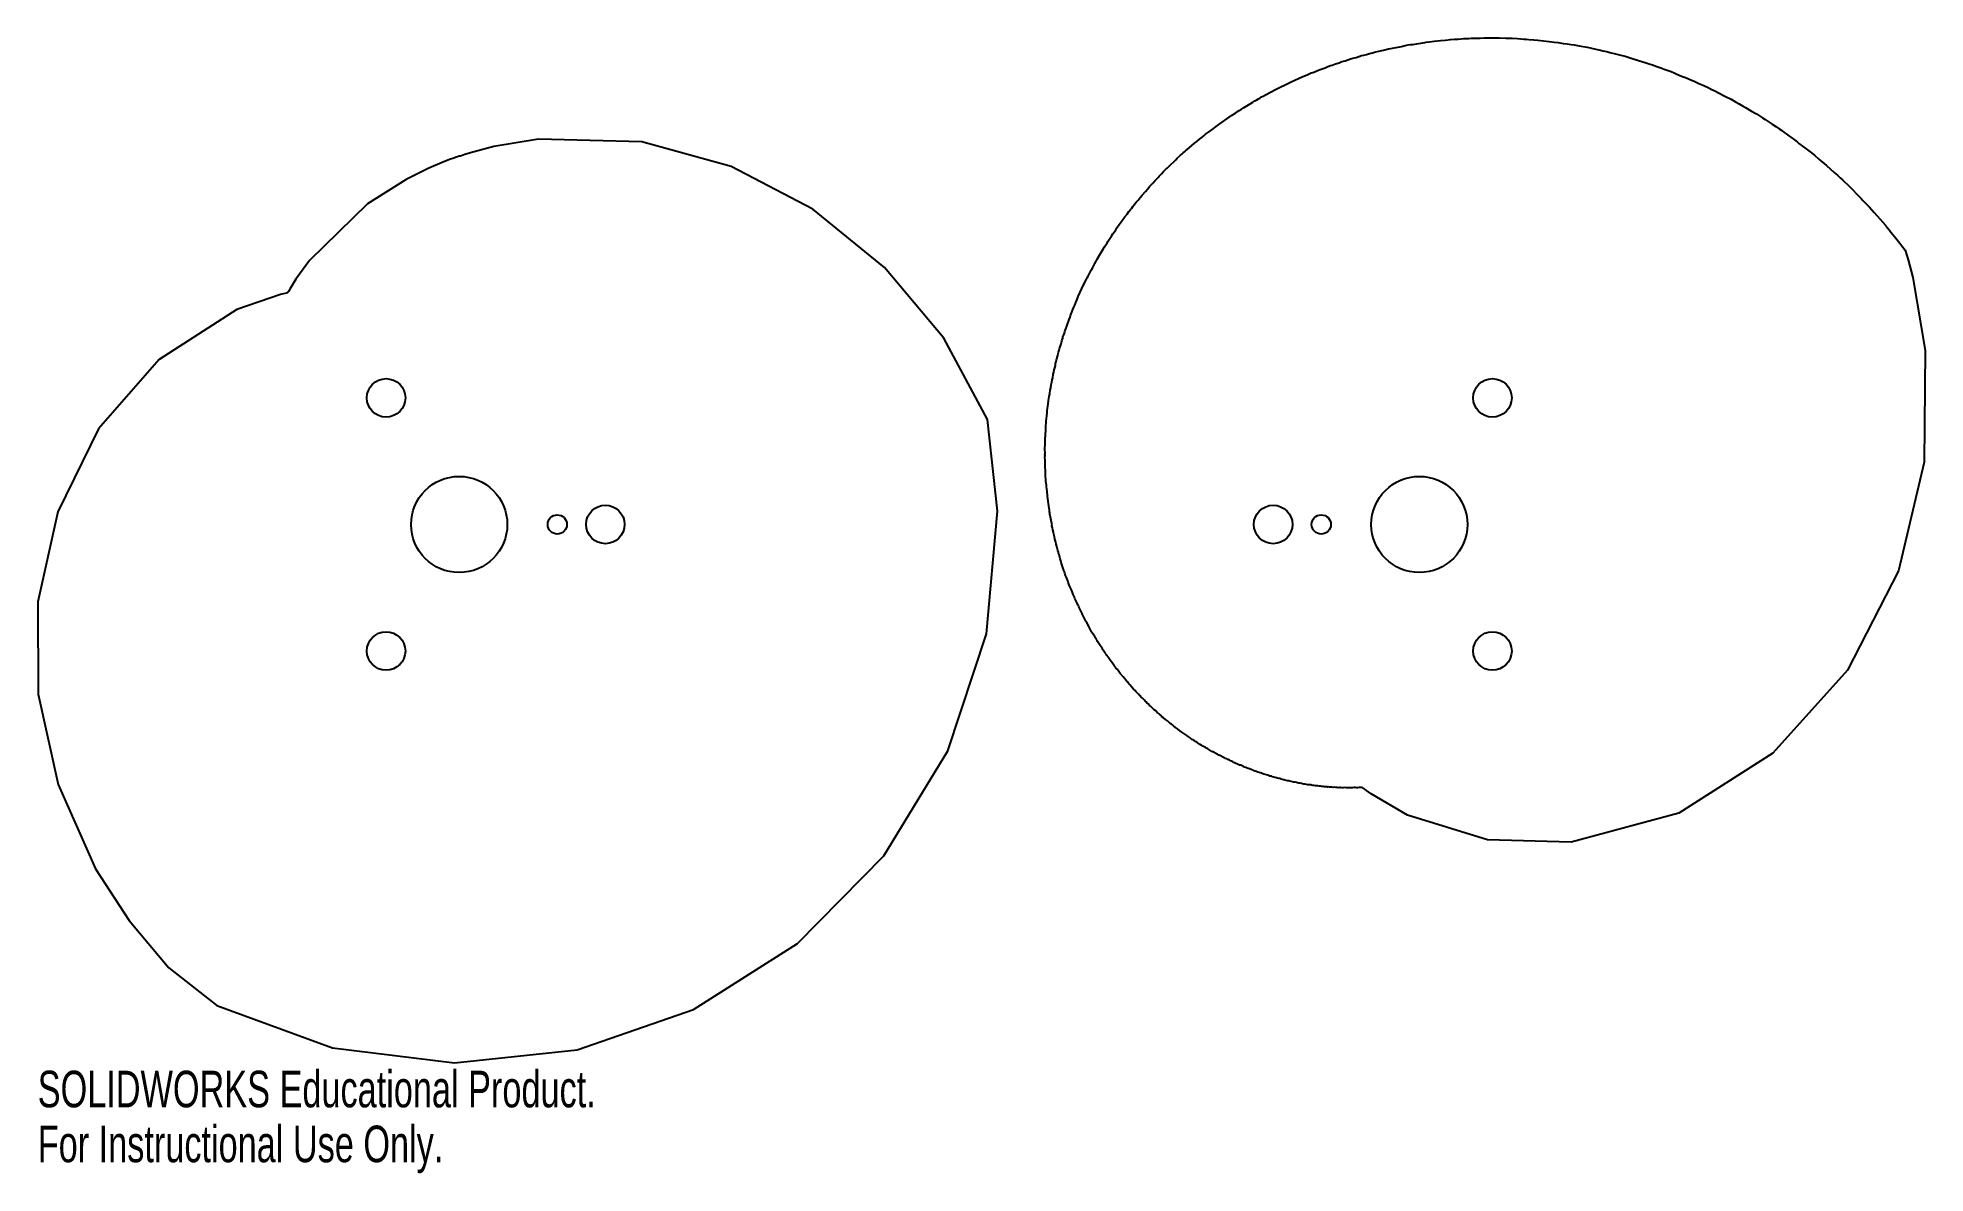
# Model space of a CAD drawing. Header units: inches. Extents: x -2.19 to 7.62, y -3.37 to 2.53.
import ezdxf

# ---------------------------------------------------------------- set-up
doc = ezdxf.new("R2010")
doc.units = ezdxf.units.IN
doc.header["$MEASUREMENT"] = 0
doc.styles.add('SLDTEXTSTYLE0', font='TXT', dxfattribs={"width": 0.7})

msp = doc.modelspace()

# ---------------------------------------------------------------- linework, layer by layer
at = {"color": 7, "linetype": 'Continuous', "flags": 128}
for points in [[(3.082, 0), (3.08, 0.0117), (3.0769, 0.0206), (3.0755, 0.0298), (3.075, 0.0372), (3.0712, 0.0534), (3.0709, 0.0608), (3.0693, 0.0664), (3.0682, 0.0756), (3.0666, 0.0828), (3.0655, 0.0959), (3.064, 0.1089), (3.0616, 0.1189), (3.0583, 0.1485), (3.0562, 0.1717), (3.0546, 0.1847), (3.0539, 0.195), (3.0532, 0.2052), (3.0512, 0.2132), (3.0505, 0.2251), (3.0503, 0.2344), (3.0485, 0.251), (3.0485, 0.2603), (3.0487, 0.2677), (3.0484, 0.2807), (3.0468, 0.2974), (3.0463, 0.3104), (3.046, 0.3338), (3.0449, 0.3505), (3.0458, 0.3578), (3.045, 0.3636), (3.0457, 0.3709), (3.0457, 0.3766), (3.0451, 0.387), (3.0453, 0.4), (3.0458, 0.4103), (3.046, 0.4287), (3.0468, 0.4499), (3.0477, 0.4592), (3.0476, 0.4665), (3.0481, 0.4759), (3.0494, 0.4831), (3.0498, 0.4962), (3.0504, 0.5055), (3.0505, 0.5129), (3.0513, 0.526), (3.0524, 0.539), (3.0537, 0.5492), (3.0546, 0.5659), (3.0564, 0.5789), (3.0573, 0.592), (3.059, 0.6021), (3.0606, 0.6151), (3.0623, 0.6253), (3.0643, 0.6436), (3.0675, 0.6645), (3.0699, 0.681), (3.0722, 0.6976), (3.0751, 0.7103), (3.0784, 0.7267), (3.0806, 0.7396), (3.0831, 0.7525), (3.0856, 0.7624), (3.0883, 0.7789), (3.091, 0.7917), (3.0938, 0.8045), (3.0964, 0.8145), (3.0996, 0.8272), (3.1007, 0.8375), (3.1033, 0.8475), (3.1059, 0.8552), (3.1118, 0.8782), (3.1146, 0.8883), (3.1164, 0.8963), (3.1194, 0.9063), (3.1214, 0.9143), (3.1261, 0.9282), (3.1293, 0.9382), (3.1305, 0.9464), (3.1336, 0.9541), (3.1348, 0.9605), (3.1381, 0.968), (3.1388, 0.9746), (3.1426, 0.9855), (3.1463, 0.9953), (3.1495, 1.0029), (3.1535, 1.017), (3.1587, 1.0308), (3.1628, 1.0415), (3.1674, 1.0555), (3.1716, 1.0662), (3.1758, 1.0769), (3.1777, 1.086), (3.1855, 1.103), (3.1901, 1.117), (3.1962, 1.1303), (3.2009, 1.1408), (3.2059, 1.1547), (3.2106, 1.1652), (3.2182, 1.1844), (3.2378, 1.2269), (3.2465, 1.2456), (3.2506, 1.2537), (3.2532, 1.2603), (3.2595, 1.2721), (3.2643, 1.2814), (3.2692, 1.2907), (3.2737, 1.2976), (3.2814, 1.3147), (3.286, 1.3215), (3.2885, 1.3275), (3.2936, 1.3366), (3.2984, 1.3434), (3.305, 1.3565), (3.3124, 1.3692), (3.3172, 1.3798), (3.3341, 1.4086), (3.3478, 1.431), (3.3553, 1.4436), (3.3617, 1.4532), (3.3681, 1.4628), (3.3729, 1.4705), (3.3829, 1.4863), (3.3911, 1.4985), (3.3989, 1.511), (3.4055, 1.5204), (3.414, 1.5324), (3.4196, 1.5426), (3.4317, 1.5592), (3.4473, 1.5804), (3.4586, 1.5977), (3.4719, 1.6134), (3.4815, 1.6265), (3.4897, 1.637), (3.4964, 1.6451), (3.5029, 1.6533), (3.5076, 1.6601), (3.5191, 1.6748), (3.5291, 1.6857), (3.5408, 1.7002), (3.5506, 1.7112), (3.5673, 1.7314), (3.5798, 1.7454), (3.5894, 1.7565), (3.6074, 1.7756), (3.6172, 1.7866), (3.6252, 1.7949), (3.6333, 1.8031), (3.6388, 1.8105), (3.652, 1.8237), (3.6617, 1.8348), (3.6725, 1.8448), (3.6807, 1.8529), (3.6909, 1.8636), (3.6995, 1.8712), (3.715, 1.8848), (3.725, 1.8957), (3.7335, 1.9036), (3.7488, 1.9174), (3.7574, 1.9251), (3.764, 1.9314), (3.7713, 1.9368), (3.7758, 1.9425), (3.7943, 1.9575), (3.8081, 1.9702), (3.8229, 1.9816), (3.8346, 1.9905), (3.8488, 2.0027), (3.8604, 2.0118), (3.8716, 2.0213), (3.8808, 2.0283), (3.8957, 2.0397), (3.9073, 2.0487), (3.919, 2.0576), (3.9286, 2.064), (3.9495, 2.08), (3.9664, 2.0919), (4.0154, 2.1259), (4.0373, 2.1405), (4.047, 2.1468), (4.0545, 2.1519), (4.0668, 2.1599), (4.0769, 2.1655), (4.0869, 2.1714), (4.0945, 2.1764), (4.1121, 2.1871), (4.1263, 2.1951), (4.1373, 2.2027), (4.1463, 2.2081), (4.1555, 2.213), (4.1631, 2.2163), (4.1716, 2.2228), (4.1792, 2.2259), (4.1921, 2.2329), (4.2213, 2.2492), (4.2447, 2.2613), (4.2745, 2.2764), (4.2877, 2.2829), (4.2983, 2.2876), (4.3117, 2.2937), (4.3216, 2.2998), (4.3321, 2.3046), (4.3406, 2.3078), (4.371, 2.3219), (4.3951, 2.3322), (4.4088, 2.3377), (4.4195, 2.342), (4.4297, 2.3476), (4.4385, 2.3502), (4.4522, 2.3556), (4.4631, 2.3594), (4.4821, 2.3675), (4.5015, 2.3746), (4.5164, 2.3811), (4.5291, 2.3854), (4.5391, 2.3884), (4.5566, 2.3952), (4.5745, 2.4008), (4.5882, 2.4063), (4.6063, 2.4112), (4.6204, 2.4152), (4.6341, 2.4208), (4.6452, 2.424), (4.6635, 2.4284), (4.6773, 2.4337), (4.6915, 2.4374), (4.7027, 2.4404), (4.7169, 2.4441), (4.7282, 2.4467), (4.7394, 2.4496), (4.748, 2.4526), (4.7583, 2.4548), (4.7662, 2.4574), (4.7806, 2.4605), (4.8062, 2.4663), (4.8317, 2.4729), (4.843, 2.4753), (4.852, 2.4764), (4.8981, 2.4857), (4.9183, 2.4903), (4.9343, 2.4929), (4.9475, 2.4949), (4.9579, 2.4959), (4.9764, 2.4994), (5.0094, 2.5046), (5.0199, 2.5055), (5.028, 2.5072), (5.0426, 2.5095), (5.0687, 2.5119), (5.102, 2.5158), (5.1282, 2.5177), (5.1543, 2.5212), (5.1749, 2.5231), (5.1937, 2.5234), (5.2084, 2.5241), (5.223, 2.526), (5.2346, 2.5268), (5.2493, 2.5271), (5.2609, 2.5275), (5.2724, 2.5279), (5.2815, 2.5287), (5.2963, 2.5291), (5.3078, 2.5289), (5.3285, 2.5297), (5.3492, 2.5304), (5.3654, 2.5299), (5.408, 2.5295), (5.4415, 2.529), (5.475, 2.5279), (5.5012, 2.5257), (5.5199, 2.5249), (5.5346, 2.5238), (5.5493, 2.5226), (5.5608, 2.5214), (5.5871, 2.5203), (5.6076, 2.5175), (5.6672, 2.5117), (5.6931, 2.5077), (5.7137, 2.5055), (5.7397, 2.5012), (5.7602, 2.4986), (5.7807, 2.4957), (5.7967, 2.493), (5.8229, 2.4876), (5.8436, 2.4842), (5.8643, 2.4807), (5.8806, 2.4776), (5.917, 2.4688), (5.9334, 2.4663), (5.946, 2.4632), (5.9666, 2.4589), (5.9825, 2.4545), (6.0111, 2.4475), (6.0395, 2.4393), (6.062, 2.4339), (6.0819, 2.427), (6.0976, 2.422), (6.1261, 2.4144), (6.1761, 2.3979), (6.1921, 2.3938), (6.2043, 2.3893), (6.2258, 2.3805), (6.2478, 2.3734), (6.265, 2.3674), (6.2849, 2.3605), (6.3002, 2.3543), (6.3157, 2.3486), (6.3275, 2.3432), (6.3546, 2.3315), (6.3763, 2.3234), (6.4031, 2.3112), (6.4247, 2.3027), (6.4453, 2.292), (6.4622, 2.2852), (6.4893, 2.2734), (6.5096, 2.2623), (6.5306, 2.2525), (6.5469, 2.2444), (6.5838, 2.2256), (6.6127, 2.2107), (6.6357, 2.1969), (6.6543, 2.1872), (6.6726, 2.1768), (6.6866, 2.1681), (6.7189, 2.149), (6.7445, 2.1342), (6.7764, 2.1145), (6.7902, 2.1054), (6.8009, 2.098), (6.8255, 2.0817), (6.8448, 2.0689), (6.8624, 2.0575), (6.8759, 2.0478), (6.8892, 2.0381), (6.8995, 2.0302), (6.9129, 2.0206), (6.9234, 2.0129), (6.9422, 1.9994), (6.9553, 1.9893), (6.9655, 1.9813), (6.9841, 1.9675), (7.0027, 1.9536), (7.0172, 1.9426), (7.0466, 1.9192), (7.0688, 1.8997), (7.1088, 1.8655), (7.1482, 1.8305), (7.1659, 1.8155), (7.1791, 1.8029), (7.1912, 1.7917), (7.2002, 1.7824), (7.2173, 1.7667), (7.2342, 1.7508), (7.2466, 1.7375), (7.2626, 1.7207), (7.2756, 1.7079), (7.2882, 1.6947), (7.2977, 1.6841), (7.317, 1.6654), (7.3316, 1.6503), (7.3563, 1.622), (7.4008, 1.5718), (7.4145, 1.5559), (7.4249, 1.543), (7.4356, 1.5304), (7.4433, 1.52), (7.4535, 1.5069), (7.4628, 1.4978), (7.4763, 1.4789), (7.4891, 1.4622), (7.4995, 1.4493), (7.5174, 1.4258), (7.5262, 1.3975), (7.5326, 1.3751), (7.5566, 1.2835), (7.6219, 0.9052), (7.6171, 0.3243), (7.4823, -0.2407), (7.2172, -0.7573), (6.8302, -1.1898), (6.3402, -1.5004), (5.7805, -1.6514), (5.3453, -1.6401), (4.9298, -1.511), (4.7413, -1.4013), (4.7164, -1.3836), (4.6972, -1.3692), (4.6907, -1.368), (4.6841, -1.3677), (4.6774, -1.3678), (4.6707, -1.3693), (4.6641, -1.3688), (4.6574, -1.3685), (4.6508, -1.3685), (4.6441, -1.3698), (4.6374, -1.3691), (4.6308, -1.3687), (4.6232, -1.3702), (4.6174, -1.3695), (4.6108, -1.3689), (4.6041, -1.3685), (4.5965, -1.3698), (4.5907, -1.3688), (4.5841, -1.3682), (4.5803, -1.3688), (4.5774, -1.3679), (4.5699, -1.3688), (4.5641, -1.3677), (4.5574, -1.3671), (4.5508, -1.3668), (4.5432, -1.3673), (4.5374, -1.3661), (4.5308, -1.3656), (4.524, -1.3661), (4.5174, -1.3648), (4.5136, -1.3652), (4.5108, -1.3641), (4.5041, -1.3637), (4.4974, -1.3635), (4.4909, -1.3624), (4.4842, -1.3619), (4.4775, -1.3613), (4.4709, -1.3604), (4.4643, -1.3597), (4.4576, -1.3591), (4.451, -1.3583), (4.4445, -1.3567), (4.4377, -1.3567), (4.4311, -1.3558), (4.4271, -1.3542), (4.4238, -1.3543), (4.4179, -1.354), (4.4112, -1.353), (4.4047, -1.3515), (4.3975, -1.3497), (4.3914, -1.35), (4.3849, -1.3484), (4.3785, -1.3466), (4.3712, -1.3448), (4.3651, -1.3452), (4.3587, -1.3431), (4.3523, -1.3415), (4.3457, -1.3403), (4.339, -1.3395), (4.3326, -1.3376), (4.326, -1.3364), (4.3185, -1.3354), (4.313, -1.3335), (4.3064, -1.3322), (4.2999, -1.3308), (4.2927, -1.3288), (4.2868, -1.3278), (4.2803, -1.3263), (4.274, -1.3242), (4.2669, -1.3217), (4.2608, -1.3215), (4.2545, -1.3191), (4.2483, -1.3167), (4.2406, -1.3161), (4.2352, -1.3138), (4.229, -1.3114), (4.2225, -1.3096), (4.215, -1.3084), (4.2097, -1.3059), (4.2032, -1.3041), (4.1968, -1.3023), (4.1897, -1.2997), (4.184, -1.2984), (4.1776, -1.2964), (4.1714, -1.2937), (4.1646, -1.2907), (4.1585, -1.2901), (4.1524, -1.2872), (4.1463, -1.2845), (4.1387, -1.2834), (4.1335, -1.2805), (4.1273, -1.278), (4.121, -1.2759), (4.1084, -1.2712), (4.1021, -1.2691), (4.0959, -1.2664), (4.0893, -1.263), (4.0833, -1.2619), (4.0773, -1.2588), (4.0714, -1.2557), (4.0638, -1.2522), (4.0571, -1.2509), (4.0466, -1.2457), (4.0343, -1.2404), (4.028, -1.2379), (4.0221, -1.2349), (4.0156, -1.2311), (4.0096, -1.2298), (4.0039, -1.2263), (3.9981, -1.2229), (3.9936, -1.2215), (3.9907, -1.219), (3.9841, -1.2173), (3.9786, -1.2136), (3.9737, -1.2117), (3.9671, -1.2083), (3.9623, -1.2048), (3.95, -1.1993), (3.9429, -1.1949), (3.9363, -1.193), (3.9308, -1.1893), (3.9265, -1.1865), (3.9131, -1.1797), (3.9075, -1.1762), (3.9027, -1.174), (3.8973, -1.1702), (3.8918, -1.1663), (3.8845, -1.1638), (3.88, -1.16), (3.8729, -1.1554), (3.8665, -1.1531), (3.8613, -1.149), (3.8566, -1.1468), (3.8495, -1.1422), (3.8443, -1.1382), (3.8341, -1.1322), (3.8287, -1.1282), (3.8229, -1.1249), (3.8115, -1.1178), (3.8058, -1.1142), (3.8006, -1.11), (3.7891, -1.103), (3.7825, -1.0978), (3.7774, -1.0936), (3.7673, -1.0874), (3.7616, -1.0838), (3.7565, -1.0795), (3.7452, -1.0721), (3.7351, -1.0634), (3.7245, -1.0551), (3.7135, -1.0474), (3.7087, -1.0427), (3.7034, -1.0386), (3.6961, -1.0341), (3.6915, -1.0293), (3.6862, -1.0254), (3.6824, -1.0219), (3.6716, -1.0139), (3.6617, -1.0048), (3.6538, -0.9995), (3.6487, -0.9941), (3.6434, -0.9889), (3.6387, -0.9855), (3.6284, -0.9771), (3.6211, -0.9697), (3.6136, -0.964), (3.6087, -0.9584), (3.6034, -0.9532), (3.5987, -0.9496), (3.5938, -0.9441), (3.5888, -0.9409), (3.5816, -0.9334), (3.5756, -0.9274), (3.5714, -0.9223), (3.5658, -0.9185), (3.5628, -0.9142), (3.5571, -0.9081), (3.5521, -0.9036), (3.5433, -0.8957), (3.5403, -0.8913), (3.5369, -0.8887), (3.5323, -0.8829), (3.5228, -0.8737), (3.5182, -0.8679), (3.5139, -0.8639), (3.5064, -0.8567), (3.4959, -0.8435), (3.4868, -0.8339), (3.4821, -0.8282), (3.4778, -0.8241), (3.4747, -0.8191), (3.4713, -0.816), (3.4651, -0.8089), (3.4607, -0.8029), (3.4523, -0.7927), (3.437, -0.7747), (3.4254, -0.7598), (3.4203, -0.7533), (3.4161, -0.7482), (3.4116, -0.7412), (3.4067, -0.7367), (3.4003, -0.7269), (3.3919, -0.7147), (3.3849, -0.7054), (3.3782, -0.6959), (3.3723, -0.6888), (3.3671, -0.681), (3.3627, -0.675), (3.3591, -0.6685), (3.3548, -0.6643), (3.3482, -0.6529), (3.3428, -0.6439), (3.3332, -0.63), (3.3258, -0.6191), (3.3184, -0.608), (3.3162, -0.6026), (3.3132, -0.5991), (3.3109, -0.5935), (3.3076, -0.59), (3.3038, -0.5827), (3.2995, -0.5755), (3.2958, -0.5701), (3.2922, -0.5627), (3.288, -0.5575), (3.2828, -0.5471), (3.276, -0.5339), (3.2717, -0.5287), (3.2702, -0.5238), (3.2666, -0.5183), (3.2648, -0.5134), (3.2594, -0.5059), (3.2548, -0.4964), (3.2509, -0.489), (3.2475, -0.4815), (3.2438, -0.476), (3.2402, -0.4685), (3.238, -0.4623), (3.233, -0.4518), (3.2258, -0.4387), (3.2237, -0.4325), (3.2209, -0.4282), (3.2189, -0.4219), (3.2157, -0.4177), (3.2124, -0.4091), (3.2083, -0.3994), (3.2037, -0.3923), (3.2006, -0.3846), (3.1988, -0.3783), (3.1956, -0.3706), (3.1924, -0.3649), (3.1879, -0.3541), (3.1826, -0.3402), (3.1773, -0.3297), (3.1734, -0.3188), (3.1702, -0.3102), (3.1664, -0.3003), (3.1639, -0.2924), (3.1586, -0.2785), (3.1529, -0.2647), (3.1493, -0.2536), (3.147, -0.2456), (3.144, -0.2397), (3.1408, -0.2285), (3.1338, -0.2088), (3.1304, -0.1975), (3.1282, -0.1884), (3.1252, -0.1796), (3.1227, -0.1727), (3.1203, -0.1637), (3.1191, -0.1564), (3.1157, -0.1497), (3.1151, -0.144), (3.1128, -0.135), (3.1104, -0.128), (3.1064, -0.1155), (3.1037, -0.1027), (3.1014, -0.0927), (3.0974, -0.0765), (3.0949, -0.0637), (3.0914, -0.0511), (3.0894, -0.041), (3.087, -0.0282), (3.0838, -0.0183), (3.0818, -0.0082), (3.082, 0)], [(0, 1.9149), (-0.0088, 1.9119), (-0.0157, 1.9095), (-0.028, 1.9051), (-0.0499, 1.8971), (-0.0887, 1.8821), (-0.1572, 1.853), (-0.2761, 1.7941), (-0.4759, 1.6667), (-0.7786, 1.3724), (-0.8486, 1.2747), (-0.8805, 1.2237), (-0.8881, 1.2107), (-0.8928, 1.205), (-0.9001, 1.2032), (-0.9293, 1.196), (-1.1562, 1.1167), (-1.56, 0.8584), (-1.8752, 0.4968), (-2.0873, 0.0663), (-2.1911, -0.4024), (-2.1882, -0.8826), (-2.085, -1.3517), (-1.8908, -1.7911), (-1.7164, -2.06), (-1.5103, -2.3056), (-1.2598, -2.5007), (-0.6589, -2.7215), (-0.0236, -2.8), (0.6129, -2.7322), (1.2174, -2.5216), (1.7583, -2.1792), (2.2073, -1.723), (2.5409, -1.1767), (2.7417, -0.5688), (2.7993, 0.0687), (2.7463, 0.5463), (2.5201, 0.9681), (2.2117, 1.3365), (1.8389, 1.6394), (1.4131, 1.8617), (0.9501, 1.989), (0.413, 2.0038), (0.1793, 1.9645), (0.0784, 1.938), (0.0345, 1.9246), (0.0153, 1.9184), (0.0069, 1.9153), (0, 1.9149)]]:
    msp.add_lwpolyline(points, dxfattribs=at)
at = {"color": 7, "linetype": 'Continuous'}
for centre, radius in [((-0.38, 0.6582), 0.1), ((5.3718, 0.6582), 0.1), ((0, 0), 0.25), ((4.9918, 0), 0.25), ((0.76, 0), 0.1), ((4.2318, 0), 0.1), ((0.51, 0), 0.05), ((4.4818, 0), 0.05), ((-0.38, -0.6582), 0.1), ((5.3718, -0.6582), 0.1)]:
    msp.add_circle(centre, radius, dxfattribs=at)

# ---------------------------------------------------------------- texts
at = {"color": 7, "linetype": 'Continuous', "char_height": 0.1903, "attachment_point": 1, "style": 'SLDTEXTSTYLE0'}
for s, insert in [('SOLIDWORKS Educational Product.', (-2.1911, -2.8402)), ('For Instructional Use Only.', (-2.1911, -3.1256))]:
    msp.add_mtext(s, dxfattribs=dict(at, insert=insert))

doc.saveas('drawing.dxf')
